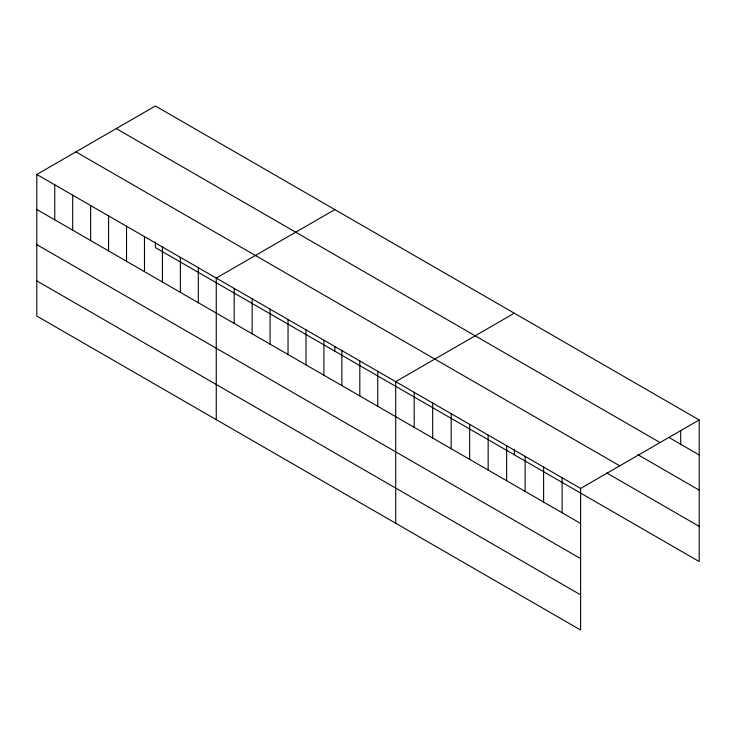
<?xml version="1.0" encoding="UTF-8"?>
<svg xmlns="http://www.w3.org/2000/svg" width="736" height="736" viewBox="0 0 736 736"><rect width="100%" height="100%" fill="white"/><g stroke="black" fill="none" stroke-linecap="round" stroke-linejoin="round"><path stroke-width="1.1" d="M36.8 174.46L580.603 488.419L580.603 630.007L36.8 316.048L36.8 174.46L155.397 105.993L699.2 419.952L699.2 561.54L155.397 247.581L155.397 242.08M334.852 209.594L216.255 278.07L216.255 419.658M514.308 313.205L395.71 381.68L395.71 523.268M580.603 488.419L699.2 419.952M669.033 437.534L699.2 454.949M116.26 128.588L660.063 442.548M637.891 454.728L699.2 490.121M75.937 151.864L619.74 465.824M606.758 472.99L699.2 526.36M36.8 209.466L580.603 523.425M36.8 244.637L580.603 558.596M36.8 280.876L580.603 594.835M680.708 430.726L680.708 444.268M562.111 477.747L562.111 512.744M543.619 467.075L543.619 502.072M525.127 456.403L525.127 491.4M514.308 449.291L514.308 454.793M506.644 445.722L506.644 480.718M488.152 435.05L488.152 470.046M469.66 424.378L469.66 459.374M451.177 413.696L451.177 448.702M432.685 403.024L432.685 438.021M414.193 392.352L414.193 427.349M377.761 371.312L377.761 406.318M359.812 360.953L359.812 395.95M341.872 350.594L341.872 385.59M334.852 346.785L334.852 351.182M323.923 340.234L323.923 375.231M305.983 329.875L305.983 364.872M288.034 319.516L288.034 354.513M270.094 309.157L270.094 344.154M252.144 298.788L252.144 333.785M234.195 288.429L234.195 323.426M198.306 267.711L198.306 302.708M180.366 257.352L180.366 292.348M162.417 246.992L162.417 281.989M144.468 236.624L144.468 271.621M126.528 226.265L126.528 261.262M108.578 215.906L108.578 250.902M90.638 205.546L90.638 240.543M72.689 195.187L72.689 230.184M54.749 184.828L54.749 219.825"/></g></svg>
